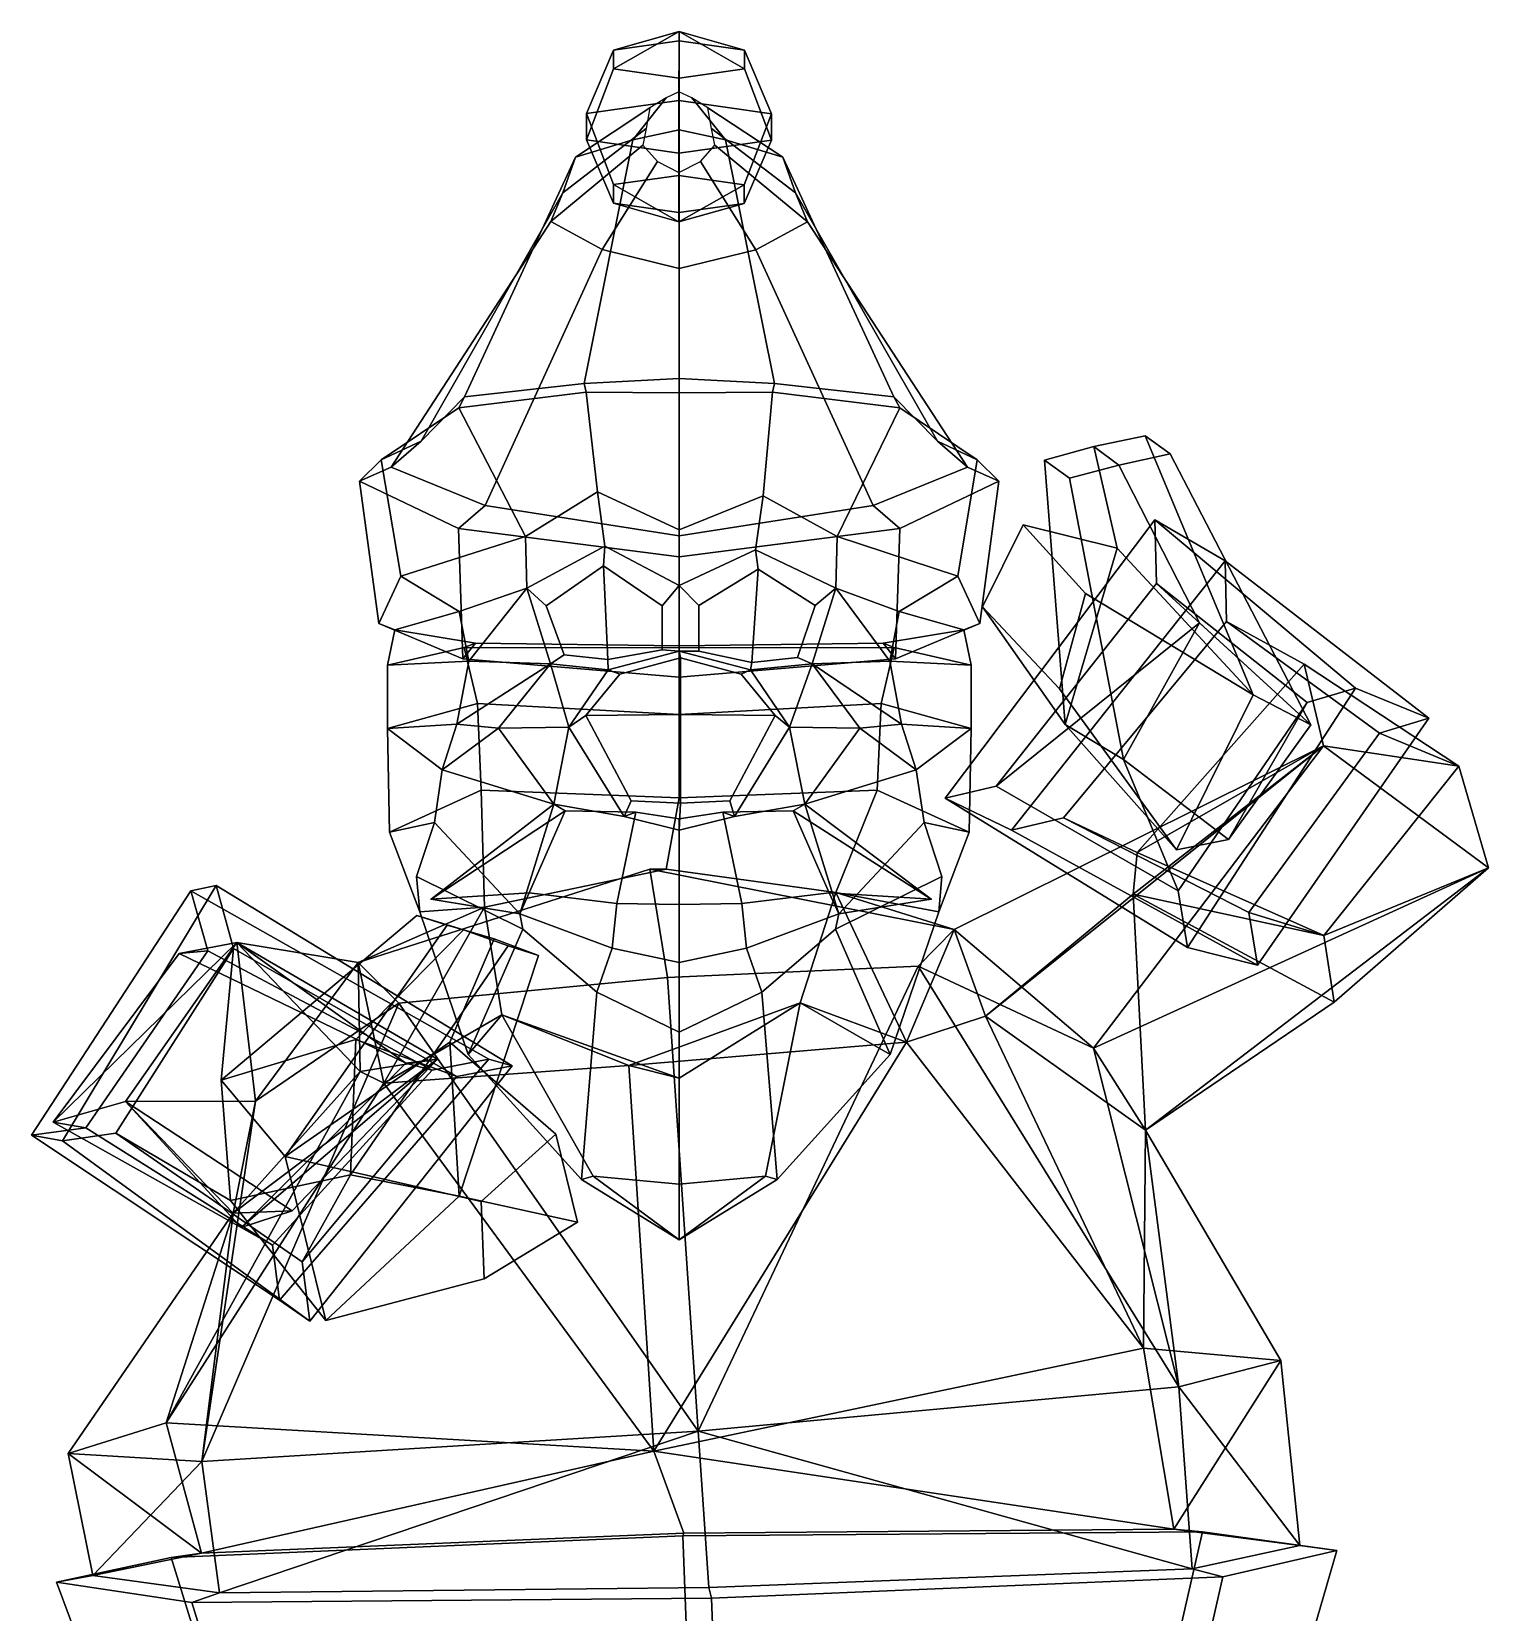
# Model space of a CAD drawing. Extents: x -142 to 161, y -156 to 341.
# Drawn here: x -142.3 to 160.8, y 12 to 340.8 of the extents above; entities that cross this region are included whole.
import ezdxf

# ---------------------------------------------------------------- set-up
doc = ezdxf.new("R2010")
doc.units = 0

msp = doc.modelspace()

# ---------------------------------------------------------------- linework, layer by layer
for p in [(-59.138443, 160.365143, 96.495125), (44.868126, 160.365143, 96.495125)]:
    msp.add_point(p)
for points in [[(-21.195919, 336.949158, -22.037312), (-7.588344, 338.858826, -29.255663), (-7.614578, 326.463806, -38.97863), (-26.858616, 323.763123, -28.770412)], [(-21.193329, 333.085388, -7.617522), (-7.575332, 340.792175, -13.282482), (-21.195919, 336.949158, -22.037312)], [(-7.575332, 340.792175, -13.282482), (-7.588344, 338.858826, -29.255663), (-21.195919, 336.949158, -22.037312)], [(-7.583165, 331.131287, -0.416025), (-7.575332, 340.792175, -13.282482), (-21.193329, 333.085388, -7.617522)], [(6.021853, 336.904724, -22.054108), (11.633117, 323.700287, -28.794165), (-7.614578, 326.463806, -38.97863), (-7.588344, 338.858826, -29.255663)], [(-7.575332, 340.792175, -13.282482), (6.021853, 336.904724, -22.054108), (-7.588344, 338.858826, -29.255663)], [(-7.583165, 331.131287, -0.416025), (6.024442, 333.040955, -7.634317), (-7.575332, 340.792175, -13.282482)], [(6.024442, 333.040955, -7.634317), (6.021853, 336.904724, -22.054108), (-7.575332, 340.792175, -13.282482)], [(-26.854954, 318.29892, -8.377671), (-21.193329, 333.085388, -7.617522), (-21.195919, 336.949158, -22.037312), (-26.858616, 323.763123, -28.770412)], [(11.636779, 318.236053, -8.401423), (11.633117, 323.700287, -28.794165), (6.021853, 336.904724, -22.054108), (6.024442, 333.040955, -7.634317)], [(-7.607255, 315.53537, 1.806764), (-7.583165, 331.131287, -0.416025), (-21.193329, 333.085388, -7.617522), (-26.854954, 318.29892, -8.377671)], [(-7.607255, 315.53537, 1.806764), (11.636779, 318.236053, -8.401423), (6.024442, 333.040955, -7.634317), (-7.583165, 331.131287, -0.416025)], [(-10.299627, 327.024872, -7.458448), (-13.643885, 324.942139, -8.027981), (-29.106789, 314.677887, 46.516022), (-17.17124, 318.266296, 51.219952)], [(-21.246243, 308.958221, -29.53746), (-26.858616, 323.763123, -28.770412), (-7.614578, 326.463806, -38.97863), (-7.638668, 310.86792, -36.75581)], [(-7.602014, 328.239136, -7.126527), (-10.299627, 327.024872, -7.458448), (-17.17124, 318.266296, 51.219952), (-7.541705, 320.358612, 53.964451)], [(5.971526, 308.913788, -29.554255), (-7.638668, 310.86792, -36.75581), (-7.614578, 326.463806, -38.97863), (11.633117, 323.700287, -28.794165)], [(-7.602014, 328.239136, -7.126527), (-7.541705, 320.358612, 53.964451), (2.081762, 318.252838, 51.214859), (-4.908792, 327.016052, -7.461774)], [(-4.908792, 327.016052, -7.461774), (2.081762, 318.252838, 51.214859), (14.006913, 314.647736, 46.50462), (-1.572058, 324.922424, -8.03543)], [(-13.643885, 324.942139, -8.027981), (-14.401648, 320.642426, -9.20479), (-31.796124, 307.271637, 36.821705), (-29.106789, 314.677887, 46.516022)], [(-26.854954, 318.29892, -8.377671), (-26.858616, 323.763123, -28.770412), (-21.246243, 308.958221, -29.53746), (-21.243654, 305.094452, -15.11767)], [(-1.572058, 324.922424, -8.03543), (14.006913, 314.647736, 46.50462), (16.674828, 307.237701, 36.808887), (-0.829793, 320.620239, -9.213164)], [(11.636779, 318.236053, -8.401423), (5.974115, 305.050018, -15.134465), (5.971526, 308.913788, -29.554255), (11.633117, 323.700287, -28.794165)], [(-14.401648, 320.642426, -9.20479), (-15.094557, 317.174194, -10.154003), (-34.257114, 301.297607, 29.001936), (-31.796124, 307.271637, 36.821705)], [(-7.538882, 268.643951, 102.110413), (-7.541705, 320.358612, 53.964451), (-17.17124, 318.266296, 51.219952), (-27.327145, 267.628021, 94.745087)], [(-7.538882, 268.643951, 102.110413), (12.249378, 267.628021, 94.745087), (2.081762, 318.252838, 51.214859), (-7.541705, 320.358612, 53.964451)], [(-0.829793, 320.620239, -9.213164), (16.674828, 307.237701, 36.808887), (19.118553, 301.260284, 28.98782), (-0.149383, 317.14978, -10.163225)], [(-52.18745, 264.803253, 82.086647), (-27.327145, 267.628021, 94.745087), (-17.17124, 318.266296, 51.219952), (-29.106789, 314.677887, 46.516022)], [(-15.094557, 317.174194, -10.154003), (-12.099727, 313.777924, -11.084126), (-23.547907, 295.4487, 21.354467), (-34.257114, 301.297607, 29.001936)], [(-7.607255, 315.53537, 1.806764), (-26.854954, 318.29892, -8.377671), (-21.243654, 305.094452, -15.11767), (-7.63349, 303.14035, -7.916173)], [(-7.607255, 315.53537, 1.806764), (-7.63349, 303.14035, -7.916173), (5.974115, 305.050018, -15.134465), (11.636779, 318.236053, -8.401423)], [(-0.149383, 317.14978, -10.163225), (19.118553, 301.260284, 28.98782), (8.392447, 295.426331, 21.346022), (-3.156436, 313.763336, -11.089643)], [(37.109692, 264.803253, 82.086647), (14.006913, 314.647736, 46.50462), (2.081762, 318.252838, 51.214859), (12.249378, 267.628021, 94.745087)], [(-61.227982, 255.59906, 55.375454), (-52.18745, 264.803253, 82.086647), (-29.106789, 314.677887, 46.516022), (-31.796124, 307.271637, 36.821705)], [(-12.099727, 313.777924, -11.084126), (-7.632197, 311.485901, -11.712281), (-7.583418, 291.502228, 16.200111), (-23.547907, 295.4487, 21.354467)], [(-3.156436, 313.763336, -11.089643), (8.392447, 295.426331, 21.346022), (-7.583418, 291.502228, 16.200111), (-7.632197, 311.485901, -11.712281)], [(46.150223, 255.59906, 55.375454), (16.674828, 307.237701, 36.808887), (14.006913, 314.647736, 46.50462), (37.109692, 264.803253, 82.086647)], [(-7.646511, 301.207001, -23.889297), (-21.246243, 308.958221, -29.53746), (-7.638668, 310.86792, -36.75581)], [(-7.646511, 301.207001, -23.889297), (-7.638668, 310.86792, -36.75581), (5.971526, 308.913788, -29.554255)], [(-67.497925, 250.177185, 32.811611), (-61.227982, 255.59906, 55.375454), (-31.796124, 307.271637, 36.821705), (-34.257114, 301.297607, 29.001936)], [(-21.243654, 305.094452, -15.11767), (-21.246243, 308.958221, -29.53746), (-7.646511, 301.207001, -23.889297)], [(5.974115, 305.050018, -15.134465), (-7.646511, 301.207001, -23.889297), (5.971526, 308.913788, -29.554255)], [(52.420162, 250.177185, 32.811611), (19.118553, 301.260284, 28.98782), (16.674828, 307.237701, 36.808887), (46.150223, 255.59906, 55.375454)], [(-7.63349, 303.14035, -7.916173), (-21.243654, 305.094452, -15.11767), (-7.646511, 301.207001, -23.889297)], [(-7.63349, 303.14035, -7.916173), (-7.646511, 301.207001, -23.889297), (5.974115, 305.050018, -15.134465)], [(-47.910007, 242.208405, 12.722825), (-67.497925, 250.177185, 32.811611), (-34.257114, 301.297607, 29.001936), (-23.547907, 295.4487, 21.354467)], [(32.832241, 242.208405, 12.722826), (8.392447, 295.426331, 21.346022), (19.118553, 301.260284, 28.98782), (52.420162, 250.177185, 32.811611)], [(-7.538883, 235.910461, -5.742792), (-47.910007, 242.208405, 12.722825), (-23.547907, 295.4487, 21.354467), (-7.583418, 291.502228, 16.200111)], [(-7.538883, 235.910461, -5.742792), (-7.583418, 291.502228, 16.200111), (8.392447, 295.426331, 21.346022), (32.832241, 242.208405, 12.722826)], [(-26.93848, 265.833313, 99.837967), (-27.327145, 267.628021, 94.745087), (-52.18745, 264.803253, 82.086647), (-53.429802, 262.561523, 86.926041)], [(-7.538882, 265.653229, 105.996429), (-7.538882, 268.643951, 102.110413), (-27.327145, 267.628021, 94.745087), (-26.93848, 265.833313, 99.837967)], [(-7.538882, 265.653229, 105.996429), (11.860714, 265.833313, 99.837967), (12.249378, 267.628021, 94.745087), (-7.538882, 268.643951, 102.110413)], [(11.860714, 265.833313, 99.837967), (38.352043, 262.561523, 86.926041), (37.109692, 264.803253, 82.086647), (12.249378, 267.628021, 94.745087)], [(-53.429802, 262.561523, 86.926041), (-52.18745, 264.803253, 82.086647), (-61.227982, 255.59906, 55.375454), (-69.526665, 251.690308, 57.15406)], [(-24.581654, 245.036011, 105.993355), (-26.93848, 265.833313, 99.837967), (-53.429802, 262.561523, 86.926041), (-39.522388, 235.798859, 95.688095)], [(-7.538883, 237.132874, 110.968666), (-7.538882, 265.653229, 105.996429), (-26.93848, 265.833313, 99.837967), (-24.581654, 245.036011, 105.993355)], [(-7.538883, 237.132874, 110.968666), (9.907613, 244.241577, 106.137733), (11.860714, 265.833313, 99.837967), (-7.538882, 265.653229, 105.996429)], [(9.907613, 244.241577, 106.137733), (25.316664, 235.798859, 95.688103), (38.352043, 262.561523, 86.926041), (11.860714, 265.833313, 99.837967)], [(38.352043, 262.561523, 86.926041), (54.448898, 251.690308, 57.15406), (46.150223, 255.59906, 55.375454), (37.109692, 264.803253, 82.086647)], [(-39.522388, 235.798859, 95.688095), (-53.429802, 262.561523, 86.926041), (-69.526665, 251.690308, 57.15406), (-65.479599, 227.540619, 77.814453)], [(25.316664, 235.798859, 95.688103), (50.40184, 227.540619, 77.814453), (54.448898, 251.690308, 57.15406), (38.352043, 262.561523, 86.926041)], [(78.71125, 254.478088, 198.544296), (89.395462, 256.718231, 201.725372), (94.558197, 253.006836, 190.454453), (83.896751, 250.646454, 187.302429)], [(78.71125, 254.478088, 198.544296), (83.547241, 233.32312, 207.279465), (111.88353, 202.848694, 211.868607), (89.395462, 256.718231, 201.725372)], [(89.395462, 256.718231, 201.725372), (111.88353, 202.848694, 211.868607), (123.8181, 196.62085, 181.374237), (94.558197, 253.006836, 190.454453)], [(-69.526665, 251.690308, 57.15406), (-61.227982, 255.59906, 55.375454), (-67.497925, 250.177185, 32.811611), (-74.052353, 247.304596, 31.64838)], [(54.448898, 251.690308, 57.15406), (58.97459, 247.304596, 31.64838), (52.420162, 250.177185, 32.811611), (46.150223, 255.59906, 55.375454)], [(68.466003, 251.62619, 195.797989), (78.71125, 254.478088, 198.544296), (83.896751, 250.646454, 187.302429), (73.645958, 247.892883, 184.496704)], [(68.466003, 251.62619, 195.797989), (72.771744, 196.677032, 199.296692), (83.547241, 233.32312, 207.279465), (78.71125, 254.478088, 198.544296)], [(-65.479599, 227.540619, 77.814453), (-69.526665, 251.690308, 57.15406), (-74.052353, 247.304596, 31.64838), (-70.053017, 217.683228, 41.266933)], [(-74.052353, 247.304596, 31.64838), (-67.497925, 250.177185, 32.811611), (-47.910007, 242.208405, 12.722825), (-53.438725, 237.459106, 9.714837)], [(58.97459, 247.304596, 31.64838), (38.360962, 237.459106, 9.714837), (32.832241, 242.208405, 12.722826), (52.420162, 250.177185, 32.811611)], [(50.40184, 227.540619, 77.814453), (54.975254, 217.683228, 41.266933), (58.97459, 247.304596, 31.64838), (54.448898, 251.690308, 57.15406)], [(68.466003, 251.62619, 195.797989), (73.645958, 247.892883, 184.496704), (84.883774, 189.375244, 169.124756), (72.771744, 196.677032, 199.296692)], [(73.645958, 247.892883, 184.496704), (83.896751, 250.646454, 187.302429), (100.711517, 217.806152, 165.270966), (84.883774, 189.375244, 169.124756)], [(83.896751, 250.646454, 187.302429), (94.558197, 253.006836, 190.454453), (123.8181, 196.62085, 181.374237), (100.711517, 217.806152, 165.270966)], [(-70.053017, 217.683228, 41.266933), (-74.052353, 247.304596, 31.64838), (-53.438725, 237.459106, 9.714837), (-52.543396, 210.312958, 16.025953)], [(54.975254, 217.683228, 41.266933), (37.465637, 210.312927, 16.025953), (38.360962, 237.459106, 9.714837), (58.97459, 247.304596, 31.64838)], [(-24.581654, 245.036011, 105.993355), (-39.522388, 235.798859, 95.688095), (-39.229679, 225.057556, 94.877663), (-23.012962, 233.792145, 106.658783)], [(-7.538883, 237.132874, 110.968666), (-24.581654, 245.036011, 105.993355), (-23.012962, 233.792145, 106.658783), (-7.538883, 225.558319, 108.95771)], [(-7.538883, 237.132874, 110.968666), (-7.538883, 225.558319, 108.95771), (8.338919, 232.987305, 106.68766), (9.907613, 244.241577, 106.137733)], [(9.907613, 244.241577, 106.137733), (8.338919, 232.987305, 106.68766), (25.023951, 225.057556, 94.877663), (25.316664, 235.798859, 95.688103)], [(-53.438725, 237.459106, 9.714837), (-47.910007, 242.208405, 12.722825), (-7.538883, 235.910461, -5.742792), (-7.538883, 231.539124, -9.574923)], [(38.360962, 237.459106, 9.714837), (-7.538883, 231.539124, -9.574923), (-7.538883, 235.910461, -5.742792), (32.832241, 242.208405, 12.722826)], [(-52.543396, 210.312958, 16.025953), (-53.438725, 237.459106, 9.714837), (-7.538883, 231.539124, -9.574923), (-7.538885, 206.496765, -3.372415)], [(37.465637, 210.312927, 16.025953), (-7.538885, 206.496765, -3.372415), (-7.538883, 231.539124, -9.574923), (38.360962, 237.459106, 9.714837)], [(61.581059, 174.685608, 133.022446), (47.743382, 181.317688, 162.378815), (91.403328, 239.245544, 170.359375), (105.999741, 230.746063, 142.715805)], [(47.743382, 181.317688, 162.378815), (58.375057, 183.880859, 167.164108), (91.769463, 226.017242, 173.548416), (91.403328, 239.245544, 170.359375)], [(55.532696, 221.142639, 261.449921), (71.540421, 204.119812, 260.32019), (77.003143, 223.923676, 267.635925), (64.004539, 238.230103, 258.220337)], [(55.532696, 221.142639, 261.449921), (64.004539, 238.230103, 258.220337), (83.547241, 233.32312, 207.279465), (72.771744, 196.677032, 199.296692)], [(64.004539, 238.230103, 258.220337), (77.003143, 223.923676, 267.635925), (111.88353, 202.848694, 211.868607), (83.547241, 233.32312, 207.279465)], [(133.138535, 204.220886, 200.2892), (148.371445, 197.963013, 171.552246), (105.999741, 230.746063, 142.715805), (91.403328, 239.245544, 170.359375)], [(133.138535, 204.220886, 200.2892), (91.403328, 239.245544, 170.359375), (91.769463, 226.017242, 173.548416), (123.068352, 201.23175, 195.884094)], [(-53.314056, 220.184937, 78.357887), (-39.229679, 225.057556, 94.877663), (-39.522388, 235.798859, 95.688095), (-65.479599, 227.540619, 77.814453)], [(-23.271812, 229.697693, 104.469688), (-23.012962, 233.792145, 106.658783), (-39.229679, 225.057556, 94.877663), (-35.208942, 221.328979, 94.654114)], [(-23.271812, 229.697693, 104.469688), (-11.123938, 221.325775, 106.095718), (-7.538883, 225.558319, 108.95771), (-23.012962, 233.792145, 106.658783)], [(38.236294, 220.184937, 78.357887), (50.40184, 227.540619, 77.814453), (25.316664, 235.798859, 95.688103), (25.023951, 225.057556, 94.877663)], [(8.845791, 229.002502, 104.268639), (8.338919, 232.987305, 106.68766), (-7.538883, 225.558319, 108.95771), (-3.50069, 221.445038, 106.276031)], [(8.845791, 229.002502, 104.268639), (20.765135, 221.448425, 92.15062), (25.023951, 225.057556, 94.877663), (8.338919, 232.987305, 106.68766)], [(61.581059, 174.685608, 133.022446), (105.999741, 230.746063, 142.715805), (106.277245, 218.101105, 145.7276), (72.404579, 177.255768, 137.90303)], [(148.371445, 197.963013, 171.552246), (138.154861, 194.890137, 167.092255), (106.277245, 218.101105, 145.7276), (105.999741, 230.746063, 142.715805)], [(-65.479599, 227.540619, 77.814453), (-70.053017, 217.683228, 41.266933), (-66.747475, 216.348694, 41.578911), (-53.314056, 220.184937, 78.357887)], [(-22.372456, 210.204559, 102.64016), (-23.271812, 229.697693, 104.469688), (-35.208942, 221.328979, 94.654114), (-31.461943, 211.139099, 97.547935)], [(-11.123938, 221.325775, 106.095718), (-23.271812, 229.697693, 104.469688), (-22.372456, 210.204559, 102.64016), (-11.123938, 212.208496, 106.939919)], [(-3.50069, 221.445038, 106.276031), (-3.50069, 211.94043, 107.318275), (7.528777, 209.592163, 102.009949), (8.845791, 229.002502, 104.268639)], [(7.528777, 209.592163, 102.009949), (17.091101, 210.588196, 95.723228), (20.765135, 221.448425, 92.15062), (8.845791, 229.002502, 104.268639)], [(50.40184, 227.540619, 77.814453), (38.236294, 220.184937, 78.357887), (51.669716, 216.348694, 41.578911), (54.975254, 217.683228, 41.266933)], [(-51.341305, 209.859009, 78.655991), (-39.229679, 225.057556, 94.877663), (-53.314056, 220.184937, 78.357887)], [(-34.299412, 209.298401, 98.549278), (-39.229679, 225.057556, 94.877663), (-51.341305, 209.859009, 78.655991)], [(-31.461943, 211.139099, 97.547935), (-35.208942, 221.328979, 94.654114), (-39.229679, 225.057556, 94.877663), (-34.299412, 209.298401, 98.549278)], [(-11.123938, 212.208496, 106.939919), (-7.538883, 211.96109, 110.144325), (-7.538883, 225.558319, 108.95771), (-11.123938, 221.325775, 106.095718)], [(-3.50069, 211.94043, 107.318275), (-3.50069, 221.445038, 106.276031), (-7.538883, 225.558319, 108.95771), (-7.538883, 211.96109, 110.144325)], [(17.091101, 210.588196, 95.723228), (20.093685, 209.298401, 98.549278), (25.023951, 225.057556, 94.877663), (20.765135, 221.448425, 92.15062)], [(20.093685, 209.298401, 98.549278), (36.263538, 209.859009, 78.655991), (25.023951, 225.057556, 94.877663)], [(36.263538, 209.859009, 78.655991), (38.236294, 220.184937, 78.357887), (25.023951, 225.057556, 94.877663)], [(100.711517, 217.806152, 165.270966), (123.8181, 196.62085, 181.374237), (91.769463, 226.017242, 173.548416), (58.375057, 183.880859, 167.164108)], [(71.540421, 204.119812, 260.32019), (95.895889, 170.617462, 216.869415), (111.88353, 202.848694, 211.868607), (77.003143, 223.923676, 267.635925)], [(106.732788, 172.727051, 183.041122), (123.068352, 201.23175, 195.884094), (91.769463, 226.017242, 173.548416), (123.8181, 196.62085, 181.374237)], [(55.532696, 221.142639, 261.449921), (72.771744, 196.677032, 199.296692), (95.895889, 170.617462, 216.869415), (71.540421, 204.119812, 260.32019)], [(-70.053017, 217.683228, 41.266933), (-52.543396, 210.312958, 16.025953), (-49.957268, 213.574707, 15.364482), (-66.747475, 216.348694, 41.578911)], [(-53.314056, 220.184937, 78.357887), (-66.747475, 216.348694, 41.578911), (-68.251884, 209.042908, 42.462151), (-51.341305, 209.859009, 78.655991)], [(54.975254, 217.683228, 41.266933), (51.669716, 216.348694, 41.578911), (34.879509, 213.574707, 15.364482), (37.465637, 210.312927, 16.025953)], [(38.236294, 220.184937, 78.357887), (36.263538, 209.859009, 78.655991), (53.174118, 209.042908, 42.462151), (51.669716, 216.348694, 41.578911)], [(84.883774, 189.375244, 169.124756), (100.711517, 217.806152, 165.270966), (58.375057, 183.880859, 167.164108), (96.285721, 162.049805, 192.287537)], [(122.487091, 209.256226, 114.642944), (87.704948, 170.030518, 105.991402), (72.404579, 177.255768, 137.90303), (106.277245, 218.101105, 145.7276)], [(138.154861, 194.890137, 167.092255), (154.607971, 187.97406, 135.692383), (122.487091, 209.256226, 114.642944), (106.277245, 218.101105, 145.7276)], [(-68.251884, 209.042908, 42.462151), (-66.747475, 216.348694, 41.578911), (-49.957268, 213.574707, 15.364482), (-52.26963, 212.72229, 12.67251)], [(53.174118, 209.042908, 42.462151), (37.191864, 212.72229, 12.67251), (34.879509, 213.574707, 15.364482), (51.669716, 216.348694, 41.578911)], [(-68.273666, 195.848938, 44.641083), (-68.251884, 209.042908, 42.462151), (-52.26963, 212.72229, 12.67251), (-49.524853, 201.025208, 11.188781)], [(-52.543396, 210.312958, 16.025953), (-7.538885, 206.496765, -3.372415), (-7.538885, 213.033264, -1.753984), (-49.957268, 213.574707, 15.364482)], [(-52.26963, 212.72229, 12.67251), (-49.957268, 213.574707, 15.364482), (-7.538885, 213.033264, -1.753984), (-7.538885, 212.648071, -2.405132)], [(-49.524853, 201.025208, 11.188781), (-52.26963, 212.72229, 12.67251), (-7.538885, 212.648071, -2.405132), (-7.538892, 198.771912, -0.945824)], [(-22.372456, 210.204559, 102.64016), (-31.461943, 211.139099, 97.547935), (-34.299412, 209.298401, 98.549278), (-22.339563, 208.017517, 104.835991)], [(-7.2805, 198.757813, 128.666168), (-7.2805, 210.574738, 124.536148), (-19.903376, 207.140503, 121.01963), (-26.979704, 198.576141, 122.216965)], [(-22.372456, 210.204559, 102.64016), (-22.339563, 208.017517, 104.835991), (-7.538883, 211.96109, 110.144325), (-11.123938, 212.208496, 106.939919)], [(-7.2805, 210.574738, 124.536148), (-7.538883, 211.96109, 110.144325), (-22.339563, 208.017517, 104.835991), (-19.903376, 207.140503, 121.01963)], [(34.44709, 201.025208, 11.188781), (-7.538892, 198.771912, -0.945824), (-7.538885, 212.648071, -2.405132), (37.191864, 212.72229, 12.67251)], [(37.465637, 210.312927, 16.025953), (34.879509, 213.574707, 15.364482), (-7.538885, 213.033264, -1.753984), (-7.538885, 206.496765, -3.372415)], [(37.191864, 212.72229, 12.67251), (-7.538885, 212.648071, -2.405132), (-7.538885, 213.033264, -1.753984), (34.879509, 213.574707, 15.364482)], [(-7.2805, 210.574738, 124.536148), (5.342372, 207.140503, 121.01963), (7.261796, 208.017517, 104.835991), (-7.538883, 211.96109, 110.144325)], [(7.528777, 209.592163, 102.009949), (-3.50069, 211.94043, 107.318275), (-7.538883, 211.96109, 110.144325), (7.261796, 208.017517, 104.835991)], [(-7.2805, 198.757813, 128.666168), (12.4187, 198.576141, 122.216965), (5.342372, 207.140503, 121.01963), (-7.2805, 210.574738, 124.536148)], [(7.528777, 209.592163, 102.009949), (7.261796, 208.017517, 104.835991), (20.093685, 209.298401, 98.549278), (17.091101, 210.588196, 95.723228)], [(53.195904, 195.848938, 44.641083), (34.44709, 201.025208, 11.188781), (37.191864, 212.72229, 12.67251), (53.174118, 209.042908, 42.462151)], [(-51.341305, 209.859009, 78.655991), (-68.251884, 209.042908, 42.462151), (-68.273666, 195.848938, 44.641083), (-53.783073, 196.759888, 78.504814)], [(-53.783073, 196.759888, 78.504814), (-34.299412, 209.298401, 98.549278), (-51.341305, 209.859009, 78.655991)], [(-45.129097, 195.943115, 101.72583), (-34.299412, 209.298401, 98.549278), (-53.783073, 196.759888, 78.504814)], [(-45.129097, 195.943115, 101.72583), (-30.497339, 196.096497, 104.760262), (-34.299412, 209.298401, 98.549278)], [(-30.497339, 196.096497, 104.760262), (-22.339563, 208.017517, 104.835991), (-34.299412, 209.298401, 98.549278)], [(-26.979704, 198.576141, 122.216965), (-19.903376, 207.140503, 121.01963), (-22.339563, 208.017517, 104.835991), (-30.497339, 196.096497, 104.760262)], [(12.4187, 198.576141, 122.216965), (15.419574, 196.096497, 104.760262), (7.261796, 208.017517, 104.835991), (5.342372, 207.140503, 121.01963)], [(15.419574, 196.096497, 104.760262), (20.093685, 209.298401, 98.549278), (7.261796, 208.017517, 104.835991)], [(30.051332, 195.943115, 101.72583), (20.093685, 209.298401, 98.549278), (15.419574, 196.096497, 104.760262)], [(38.705315, 196.759888, 78.504814), (36.263538, 209.859009, 78.655991), (20.093685, 209.298401, 98.549278)], [(30.051332, 195.943115, 101.72583), (38.705315, 196.759888, 78.504814), (20.093685, 209.298401, 98.549278)], [(36.263538, 209.859009, 78.655991), (38.705315, 196.759888, 78.504814), (53.195904, 195.848938, 44.641083), (53.174118, 209.042908, 42.462151)], [(87.704948, 170.030518, 105.991402), (122.487091, 209.256226, 114.642944), (126.460785, 192.224304, 64.70282)], [(154.607971, 187.97406, 135.692383), (126.460785, 192.224304, 64.70282), (122.487091, 209.256226, 114.642944)], [(98.210449, 150.263763, 195.935867), (133.138535, 204.220886, 200.2892), (123.068352, 201.23175, 195.884094), (96.285721, 162.049805, 192.287537)], [(112.764603, 146.63269, 165.233292), (148.371445, 197.963013, 171.552246), (133.138535, 204.220886, 200.2892), (98.210449, 150.263763, 195.935867)], [(-67.837311, 174.294678, 46.003769), (-68.273666, 195.848938, 44.641083), (-49.524853, 201.025208, 11.188781), (-48.732136, 183.037537, 14.099627)], [(-48.732136, 183.037537, 14.099627), (-49.524853, 201.025208, 11.188781), (-7.538892, 198.771912, -0.945824), (-7.538891, 181.411835, 3.485335)], [(33.654373, 183.037537, 14.099627), (-7.538891, 181.411835, 3.485335), (-7.538892, 198.771912, -0.945824), (34.44709, 201.025208, 11.188781)], [(52.759552, 174.294678, 46.003769), (33.654373, 183.037537, 14.099627), (34.44709, 201.025208, 11.188781), (53.195904, 195.848938, 44.641083)], [(84.883774, 189.375244, 169.124756), (96.285721, 162.049805, 192.287537), (123.068352, 201.23175, 195.884094), (106.732788, 172.727051, 183.041122)], [(95.895889, 170.617462, 216.869415), (106.732788, 172.727051, 183.041122), (123.8181, 196.62085, 181.374237), (111.88353, 202.848694, 211.868607)], [(-17.555376, 180.828156, 117.381271), (-26.979704, 198.576141, 122.216965), (-30.497339, 196.096497, 104.760262), (-19.005344, 177.509399, 104.511536)], [(-7.2805, 180.306702, 122.611298), (-7.2805, 198.757813, 128.666168), (-26.979704, 198.576141, 122.216965), (-17.555376, 180.828156, 117.381271)], [(-7.2805, 180.306702, 122.611298), (2.994374, 180.828156, 117.381271), (12.4187, 198.576141, 122.216965), (-7.2805, 198.757813, 128.666168)], [(2.994374, 180.828156, 117.381271), (3.927578, 177.509399, 104.511536), (15.419574, 196.096497, 104.760262), (12.4187, 198.576141, 122.216965)], [(112.764603, 146.63269, 165.233292), (110.969742, 157.541138, 161.849854), (138.154861, 194.890137, 167.092255), (148.371445, 197.963013, 171.552246)], [(-53.783073, 196.759888, 78.504814), (-68.273666, 195.848938, 44.641083), (-56.849148, 187.236511, 77.948036)], [(-58.454891, 176.30658, 78.12674), (-56.849148, 187.236511, 77.948036), (-68.273666, 195.848938, 44.641083), (-67.837311, 174.294678, 46.003769)], [(-56.849148, 187.236511, 77.948036), (-45.129097, 195.943115, 101.72583), (-53.783073, 196.759888, 78.504814)], [(-33.632477, 180.129791, 98.608398), (-45.129097, 195.943115, 101.72583), (-56.849148, 187.236511, 77.948036)], [(-33.632477, 180.129791, 98.608398), (-30.497339, 196.096497, 104.760262), (-45.129097, 195.943115, 101.72583)], [(-19.005344, 177.509399, 104.511536), (-30.497339, 196.096497, 104.760262), (-33.632477, 180.129791, 98.608398)], [(3.927578, 177.509399, 104.511536), (18.554712, 180.129791, 98.608398), (15.419574, 196.096497, 104.760262)], [(18.554712, 180.129791, 98.608398), (30.051332, 195.943115, 101.72583), (15.419574, 196.096497, 104.760262)], [(18.554712, 180.129791, 98.608398), (41.771389, 187.236511, 77.948036), (30.051332, 195.943115, 101.72583)], [(41.771389, 187.236511, 77.948036), (38.705315, 196.759888, 78.504814), (30.051332, 195.943115, 101.72583)], [(38.705315, 196.759888, 78.504814), (41.771389, 187.236511, 77.948036), (53.195904, 195.848938, 44.641083)], [(43.377132, 176.30658, 78.12674), (52.759552, 174.294678, 46.003769), (53.195904, 195.848938, 44.641083), (41.771389, 187.236511, 77.948036)], [(72.771744, 196.677032, 199.296692), (84.883774, 189.375244, 169.124756), (106.732788, 172.727051, 183.041122), (95.895889, 170.617462, 216.869415)], [(126.561096, 152.753876, 129.531448), (154.607971, 187.97406, 135.692383), (138.154861, 194.890137, 167.092255), (110.969742, 157.541138, 161.849854)], [(56.140926, 136.037842, 44.849888), (126.460785, 192.224304, 64.70282), (49.621864, 154.042419, -1.24321)], [(78.662384, 129.36618, -24.630116), (49.621864, 154.042419, -1.24321), (126.460785, 192.224304, 64.70282)], [(56.140926, 136.037842, 44.849888), (86.910133, 161.36731, 79.874664), (126.460785, 192.224304, 64.70282)], [(78.662384, 129.36618, -24.630116), (126.460785, 192.224304, 64.70282), (160.791718, 166.852478, 71.385666)], [(87.704948, 170.030518, 105.991402), (126.460785, 192.224304, 64.70282), (86.910133, 161.36731, 79.874664)], [(154.607971, 187.97406, 135.692383), (160.791718, 166.852478, 71.385666), (126.460785, 192.224304, 64.70282)], [(126.561096, 152.753876, 129.531448), (160.791718, 166.852478, 71.385666), (154.607971, 187.97406, 135.692383)], [(-58.454891, 176.30658, 78.12674), (-40.740486, 157.303833, 104.917747), (-33.632477, 180.129791, 98.608398), (-56.849148, 187.236511, 77.948036)], [(43.377132, 176.30658, 78.12674), (41.771389, 187.236511, 77.948036), (18.554712, 180.129791, 98.608398), (25.66272, 157.303833, 104.917747)], [(-61.508766, 157.683044, 50.112881), (-67.837311, 174.294678, 46.003769), (-48.732136, 183.037537, 14.099627), (-48.067776, 158.698669, 31.014431)], [(-48.067776, 158.698669, 31.014431), (-48.732136, 183.037537, 14.099627), (-7.538891, 181.411835, 3.485335), (-10.243022, 166.553406, 8.38)], [(25.047079, 161.756348, 31.912079), (-10.243022, 166.553406, 8.38), (-7.538891, 181.411835, 3.485335), (33.654373, 183.037537, 14.099627)], [(46.431004, 157.683044, 50.112881), (25.047079, 161.756348, 31.912079), (33.654373, 183.037537, 14.099627), (52.759552, 174.294678, 46.003769)], [(98.210449, 150.263763, 195.935867), (96.285721, 162.049805, 192.287537), (58.375057, 183.880859, 167.164108), (47.743382, 181.317688, 162.378815)], [(112.764603, 146.63269, 165.233292), (98.210449, 150.263763, 195.935867), (47.743382, 181.317688, 162.378815), (61.581059, 174.685608, 133.022446)], [(-31.266289, 178.709167, 112.608627), (-33.632477, 180.129791, 98.608398), (-59.138443, 160.365143, 96.495125)], [(-59.138443, 160.365143, 96.495125), (-33.632477, 180.129791, 98.608398), (-40.740486, 157.303833, 104.917747)], [(-38.743488, 161.660431, 115.00264), (-31.266289, 178.709167, 112.608627), (-59.138443, 160.365143, 96.495125)], [(-16.568918, 178.446899, 112.725739), (-31.266289, 178.709167, 112.608627), (-38.743488, 161.660431, 115.00264), (-20.529869, 159.469116, 123.670204)], [(-31.266289, 178.709167, 112.608627), (-16.568918, 178.446899, 112.725739), (-19.005344, 177.509399, 104.511536), (-33.632477, 180.129791, 98.608398)], [(-20.529869, 159.469116, 123.670204), (-7.538883, 159.265625, 124.353912), (-7.538883, 177.032837, 115.474304), (-16.568918, 178.446899, 112.725739)], [(-7.2805, 180.306702, 122.611298), (-17.555376, 180.828156, 117.381271), (-19.005344, 177.509399, 104.511536), (-7.538883, 174.722046, 110.43103)], [(-7.538883, 177.032837, 115.474304), (-7.538883, 174.722046, 110.43103), (-19.005344, 177.509399, 104.511536), (-16.568918, 178.446899, 112.725739)], [(-7.2805, 180.306702, 122.611298), (-7.538883, 174.722046, 110.43103), (3.927578, 177.509399, 104.511536), (2.994374, 180.828156, 117.381271)], [(5.452104, 159.469116, 123.670204), (1.491153, 178.446899, 112.725739), (-7.538883, 177.032837, 115.474304), (-7.538883, 159.265625, 124.353912)], [(-7.538883, 177.032837, 115.474304), (1.491153, 178.446899, 112.725739), (3.927578, 177.509399, 104.511536), (-7.538883, 174.722046, 110.43103)], [(16.188522, 178.709167, 112.608627), (18.554712, 180.129791, 98.608398), (3.927578, 177.509399, 104.511536), (1.491153, 178.446899, 112.725739)], [(1.491153, 178.446899, 112.725739), (5.452104, 159.469116, 123.670204), (23.665724, 161.660431, 115.00264), (16.188522, 178.709167, 112.608627)], [(16.188522, 178.709167, 112.608627), (44.868126, 160.365143, 96.495125), (18.554712, 180.129791, 98.608398)], [(23.665724, 161.660431, 115.00264), (44.868126, 160.365143, 96.495125), (16.188522, 178.709167, 112.608627)], [(44.868126, 160.365143, 96.495125), (25.66272, 157.303833, 104.917747), (18.554712, 180.129791, 98.608398)], [(-61.508766, 157.683044, 50.112881), (-62.178116, 165.048523, 81.29702), (-58.454891, 176.30658, 78.12674), (-67.837311, 174.294678, 46.003769)], [(-58.454891, 176.30658, 78.12674), (-62.178116, 165.048523, 81.29702), (-40.057316, 154.082092, 95.906563), (-40.740486, 157.303833, 104.917747)], [(43.377132, 176.30658, 78.12674), (25.66272, 157.303833, 104.917747), (24.979549, 154.082092, 95.906563), (47.100361, 165.048523, 81.29702)], [(46.431004, 157.683044, 50.112881), (52.759552, 174.294678, 46.003769), (43.377132, 176.30658, 78.12674), (47.100361, 165.048523, 81.29702)], [(112.764603, 146.63269, 165.233292), (61.581059, 174.685608, 133.022446), (72.404579, 177.255768, 137.90303), (110.969742, 157.541138, 161.849854)], [(87.704948, 170.030518, 105.991402), (126.561096, 152.753876, 129.531448), (110.969742, 157.541138, 161.849854), (72.404579, 177.255768, 137.90303)], [(126.561096, 152.753876, 129.531448), (87.704948, 170.030518, 105.991402), (86.910133, 161.36731, 79.874664)], [(-13.662922, 166.559753, 4.46873), (-10.011413, 144.021362, -46.521698), (-65.91153, 138.681641, -38.63089), (-74.373863, 147.161316, -3.832209)], [(-13.662922, 166.559753, 4.46873), (-74.373863, 147.161316, -3.832209), (-48.067776, 158.698669, 31.014431), (-10.243022, 166.553406, 8.38)], [(-40.057316, 154.082092, 95.906563), (-62.178116, 165.048523, 81.29702), (-61.508766, 157.683044, 50.112881), (-51.430698, 128.035583, 66.107307)], [(-13.662922, 166.559753, 4.46873), (49.621864, 154.042419, -1.24321), (42.164742, 146.375366, -35.174004), (-10.011413, 144.021362, -46.521698)], [(-10.243022, 166.553406, 8.38), (25.047079, 161.756348, 31.912079), (49.621864, 154.042419, -1.24321), (-13.662922, 166.559753, 4.46873)], [(24.979549, 154.082092, 95.906563), (36.352936, 128.035583, 66.107307), (46.431004, 157.683044, 50.112881), (47.100361, 165.048523, 81.29702)], [(89.462219, 112.274323, 16.834475), (78.662384, 129.36618, -24.630116), (160.791718, 166.852478, 71.385666)], [(128.718582, 138.922546, 84.795525), (89.462219, 112.274323, 16.834475), (160.791718, 166.852478, 71.385666)], [(126.561096, 152.753876, 129.531448), (128.718582, 138.922546, 84.795525), (160.791718, 166.852478, 71.385666)], [(-135.877029, 110.101349, 220.435974), (-103.867477, 163.190186, 215.819336), (-109.122276, 162.082733, 183.872131), (-142.280838, 111.235565, 187.959518)], [(-142.280838, 111.235565, 187.959518), (-109.122276, 162.082733, 183.872131), (-105.598999, 149.610168, 182.840103), (-130.982437, 112.775024, 186.03894)], [(-135.877029, 110.101349, 220.435974), (-124.752472, 111.657532, 218.54628), (-100.258667, 150.108582, 214.752029), (-103.867477, 163.190186, 215.819336)], [(-47.150936, 127.074036, 171.884659), (-109.122276, 162.082733, 183.872131), (-103.867477, 163.190186, 215.819336), (-42.276424, 125.685181, 204.619537)], [(-47.150936, 127.074036, 171.884659), (-58.914341, 124.773865, 173.861023), (-105.598999, 149.610168, 182.840103), (-109.122276, 162.082733, 183.872131)], [(-42.276424, 125.685181, 204.619537), (-103.867477, 163.190186, 215.819336), (-100.258667, 150.108582, 214.752029), (-53.842922, 123.46347, 206.564117)], [(-40.740486, 157.303833, 104.917747), (-38.743488, 161.660431, 115.00264), (-59.138443, 160.365143, 96.495125)], [(-20.529869, 159.469116, 123.670204), (-38.743488, 161.660431, 115.00264), (-40.740486, 157.303833, 104.917747), (-21.531496, 150.170074, 113.76458)], [(5.452104, 159.469116, 123.670204), (6.453731, 150.170074, 113.76458), (25.66272, 157.303833, 104.917747), (23.665724, 161.660431, 115.00264)], [(36.352936, 128.035583, 66.107307), (17.578432, 138.802551, 60.49403), (25.047079, 161.756348, 31.912079), (46.431004, 157.683044, 50.112881)], [(39.724915, 130.624817, 60.842541), (25.047079, 161.756348, 31.912079), (17.578432, 138.802551, 60.49403)], [(25.66272, 157.303833, 104.917747), (44.868126, 160.365143, 96.495125), (23.665724, 161.660431, 115.00264)], [(49.621864, 154.042419, -1.24321), (25.047079, 161.756348, 31.912079), (39.724915, 130.624817, 60.842541)], [(89.462219, 112.274323, 16.834475), (86.910133, 161.36731, 79.874664), (56.140926, 136.037842, 44.849888)], [(128.718582, 138.922546, 84.795525), (86.910133, 161.36731, 79.874664), (89.462219, 112.274323, 16.834475)], [(126.561096, 152.753876, 129.531448), (86.910133, 161.36731, 79.874664), (128.718582, 138.922546, 84.795525)], [(-74.373863, 147.161316, -3.832209), (-69.02742, 122.045685, 56.943249), (-48.067776, 158.698669, 31.014431)], [(-69.02742, 122.045685, 56.943249), (-44.46925, 136.254883, 59.078674), (-48.067776, 158.698669, 31.014431)], [(-51.430698, 128.035583, 66.107307), (-61.508766, 157.683044, 50.112881), (-48.067776, 158.698669, 31.014431), (-44.46925, 136.254883, 59.078674)], [(-7.538883, 159.265625, 124.353912), (-20.529869, 159.469116, 123.670204), (-21.531496, 150.170074, 113.76458), (-7.538883, 147.203278, 119.235947)], [(-7.538883, 159.265625, 124.353912), (-7.538883, 147.203278, 119.235947), (6.453731, 150.170074, 113.76458), (5.452104, 159.469116, 123.670204)], [(-52.417221, 153.996094, 236.988205), (-74.801743, 131.170654, 203.749191), (-102.876701, 122.666321, 211.988052), (-62.1451, 156.969971, 242.05748)], [(-55.859268, 154.944794, 253.186249), (-62.1451, 156.969971, 242.05748), (-102.876701, 122.666321, 211.988052), (-89.528091, 106.829315, 245.322556)], [(-46.083191, 152.086121, 248.131912), (-55.859268, 154.944794, 253.186249), (-89.528091, 106.829315, 245.322556), (-55.237801, 130.574097, 248.936218)], [(-46.083191, 152.086121, 248.131912), (-52.417221, 153.996094, 236.988205), (-62.1451, 156.969971, 242.05748), (-55.859268, 154.944794, 253.186249)], [(-24.713791, 141.018555, 115.812431), (-21.531496, 150.170074, 113.76458), (-40.740486, 157.303833, 104.917747), (-40.057316, 154.082092, 95.906563)], [(9.636024, 141.018555, 115.812431), (24.979549, 154.082092, 95.906563), (25.66272, 157.303833, 104.917747), (6.453731, 150.170074, 113.76458)], [(-137.776733, 113.993713, 150.586975), (-111.56588, 149.053284, 147.184357), (-99.590996, 151.346802, 94.731178)], [(-137.776733, 113.993713, 150.586975), (-99.590996, 151.346802, 94.731178), (-122.715302, 118.267761, 98.257629)], [(-95.735634, 118.362457, -25.36561), (-122.715302, 118.267761, 98.257629), (-99.590996, 151.346802, 94.731178)], [(-64.445129, 126.202911, 138.195541), (-99.590996, 151.346802, 94.731178), (-111.56588, 149.053284, 147.184357)], [(-73.943207, 124.502655, 33.915615), (-74.373863, 147.161316, -3.832209), (-99.590996, 151.346802, 94.731178)], [(-73.943207, 124.502655, 33.915615), (-99.590996, 151.346802, 94.731178), (-57.807945, 127.040161, 91.37529)], [(-95.735634, 118.362457, -25.36561), (-99.590996, 151.346802, 94.731178), (-74.373863, 147.161316, -3.832209)], [(-64.445129, 126.202911, 138.195541), (-57.807945, 127.040161, 91.37529), (-99.590996, 151.346802, 94.731178)], [(-43.164856, 150.613342, 232.142197), (-75.951431, 102.972565, 199.120712), (-74.801743, 131.170654, 203.749191), (-52.417221, 153.996094, 236.988205)], [(-36.856174, 148.592834, 243.304962), (-46.083191, 152.086121, 248.131912), (-55.237801, 130.574097, 248.936218), (-53.317535, 98.552231, 226.717178)], [(-36.856174, 148.592834, 243.304962), (-43.164856, 150.613342, 232.142197), (-52.417221, 153.996094, 236.988205), (-46.083191, 152.086121, 248.131912)], [(-27.898916, 102.034058, 97.859222), (-24.713791, 141.018555, 115.812431), (-40.057316, 154.082092, 95.906563), (-51.430698, 128.035583, 66.107307)], [(12.821151, 102.034058, 97.859222), (36.352936, 128.035583, 66.107307), (24.979549, 154.082092, 95.906563), (9.636024, 141.018555, 115.812431)], [(56.140926, 136.037842, 44.849888), (49.621864, 154.042419, -1.24321), (39.724915, 130.624817, 60.842541)], [(78.662384, 129.36618, -24.630116), (42.164742, 146.375366, -35.174004), (49.621864, 154.042419, -1.24321)], [(-130.982437, 112.775024, 186.03894), (-105.598999, 149.610168, 182.840103), (-111.56588, 149.053284, 147.184357), (-137.776733, 113.993713, 150.586975)], [(-100.884232, 97.637909, 206.703506), (-102.876701, 122.666321, 211.988052), (-100.258667, 150.108582, 214.752029), (-124.752472, 111.657532, 218.54628)], [(-111.56588, 149.053284, 147.184357), (-105.598999, 149.610168, 182.840103), (-58.914341, 124.773865, 173.861023), (-64.445129, 126.202911, 138.195541)], [(-74.801743, 131.170654, 203.749191), (-53.842922, 123.46347, 206.564117), (-100.258667, 150.108582, 214.752029), (-102.876701, 122.666321, 211.988052)], [(-36.856174, 148.592834, 243.304962), (-53.317535, 98.552231, 226.717178), (-75.951431, 102.972565, 199.120712), (-43.164856, 150.613342, 232.142197)], [(-7.538883, 132.673096, 122.178642), (-7.538883, 147.203278, 119.235947), (-21.531496, 150.170074, 113.76458), (-24.713791, 141.018555, 115.812431)], [(-7.538883, 132.673096, 122.178642), (9.636024, 141.018555, 115.812431), (6.453731, 150.170074, 113.76458), (-7.538883, 147.203278, 119.235947)], [(-95.735634, 118.362457, -25.36561), (-74.373863, 147.161316, -3.832209), (-65.91153, 138.681641, -38.63089)], [(-73.943207, 124.502655, 33.915615), (-69.02742, 122.045685, 56.943249), (-74.373863, 147.161316, -3.832209)], [(-3.639255, 49.677765, -101.723923), (-10.011413, 144.021362, -46.521698), (42.164742, 146.375366, -35.174004)], [(96.39743, 58.923462, -63.067848), (-3.639255, 49.677765, -101.723923), (42.164742, 146.375366, -35.174004)], [(96.39743, 58.923462, -63.067848), (42.164742, 146.375366, -35.174004), (78.662384, 129.36618, -24.630116)], [(-3.639255, 49.677765, -101.723923), (-65.91153, 138.681641, -38.63089), (-10.011413, 144.021362, -46.521698)], [(-106.900795, 43.351181, -71.764221), (-65.91153, 138.681641, -38.63089), (-3.639255, 49.677765, -101.723923)], [(-106.900795, 43.351181, -71.764221), (-95.735634, 118.362457, -25.36561), (-65.91153, 138.681641, -38.63089)], [(-7.538883, 89.516891, 101.101158), (-7.538883, 132.673096, 122.178642), (-24.713791, 141.018555, 115.812431), (-27.898916, 102.034058, 97.859222)], [(-7.538883, 123.128876, 56.009388), (-18.035278, 125.73114, 66.717537), (17.578432, 138.802551, 60.49403)], [(-18.035278, 125.73114, 66.717537), (39.724915, 130.624817, 60.842541), (17.578432, 138.802551, 60.49403)], [(-7.538883, 89.516891, 101.101158), (12.821151, 102.034058, 97.859222), (9.636024, 141.018555, 115.812431), (-7.538883, 132.673096, 122.178642)], [(10.402205, 102.726334, 81.952538), (-7.538883, 101.092194, 77.656464), (-7.538883, 123.128876, 56.009388), (17.578432, 138.802551, 60.49403)], [(12.821151, 102.034058, 97.859222), (10.402205, 102.726334, 81.952538), (17.578432, 138.802551, 60.49403), (36.352936, 128.035583, 66.107307)], [(-18.035278, 125.73114, 66.717537), (-44.46925, 136.254883, 59.078674), (-69.02742, 122.045685, 56.943249)], [(-27.898916, 102.034058, 97.859222), (-51.430698, 128.035583, 66.107307), (-44.46925, 136.254883, 59.078674), (-25.479971, 102.726334, 81.952538)], [(-25.479971, 102.726334, 81.952538), (-44.46925, 136.254883, 59.078674), (-7.538883, 123.128876, 56.009388), (-7.538883, 101.092194, 77.656464)], [(-7.538883, 123.128876, 56.009388), (-44.46925, 136.254883, 59.078674), (-18.035278, 125.73114, 66.717537)], [(89.038834, 66.986435, 90.991081), (56.140926, 136.037842, 44.849888), (39.724915, 130.624817, 60.842541)], [(89.038834, 66.986435, 90.991081), (89.462219, 112.274323, 16.834475), (56.140926, 136.037842, 44.849888)], [(-33.196766, 111.4617, 295.303009), (-55.237801, 130.574097, 248.936218), (-89.528091, 106.829315, 245.322556), (-48.726448, 97.441345, 300.257813)], [(-75.951431, 102.972565, 199.120712), (-85.962173, 84.914703, 211.793396), (-53.842922, 123.46347, 206.564117), (-74.801743, 131.170654, 203.749191)], [(-28.684872, 93.167297, 290.927795), (-53.317535, 98.552231, 226.717178), (-55.237801, 130.574097, 248.936218), (-33.196766, 111.4617, 295.303009)], [(-12.848736, 45.545532, 116.556671), (39.724915, 130.624817, 60.842541), (-18.035278, 125.73114, 66.717537)], [(-12.848736, 45.545532, 116.556671), (89.038834, 66.986435, 90.991081), (39.724915, 130.624817, 60.842541)], [(96.39743, 58.923462, -63.067848), (78.662384, 129.36618, -24.630116), (89.462219, 112.274323, 16.834475)], [(-100.316673, 95.048248, 10.253106), (-73.943207, 124.502655, 33.915615), (-57.807945, 127.040161, 91.37529)], [(-88.099258, 95.537109, 95.570412), (-100.316673, 95.048248, 10.253106), (-57.807945, 127.040161, 91.37529)], [(-98.700157, 92.06189, 143.032944), (-88.099258, 95.537109, 95.570412), (-57.807945, 127.040161, 91.37529)], [(-98.700157, 92.06189, 143.032944), (-57.807945, 127.040161, 91.37529), (-64.445129, 126.202911, 138.195541)], [(-64.445129, 126.202911, 138.195541), (-58.914341, 124.773865, 173.861023), (-92.140282, 88.381195, 178.443512), (-98.700157, 92.06189, 143.032944)], [(-90.680244, 76.930237, 177.805756), (-92.140282, 88.381195, 178.443512), (-58.914341, 124.773865, 173.861023), (-47.150936, 127.074036, 171.884659)], [(-90.680244, 76.930237, 177.805756), (-47.150936, 127.074036, 171.884659), (-42.276424, 125.685181, 204.619537), (-84.369904, 72.54892, 211.101974)], [(-84.369904, 72.54892, 211.101974), (-42.276424, 125.685181, 204.619537), (-53.842922, 123.46347, 206.564117), (-85.962173, 84.914703, 211.793396)], [(-12.848736, 45.545532, 116.556671), (-18.035278, 125.73114, 66.717537), (-69.02742, 122.045685, 56.943249)], [(-114.259392, 51.414154, 82.294701), (-73.943207, 124.502655, 33.915615), (-100.316673, 95.048248, 10.253106)], [(-114.259392, 51.414154, 82.294701), (-69.02742, 122.045685, 56.943249), (-73.943207, 124.502655, 33.915615)], [(-12.848736, 45.545532, 116.556671), (-69.02742, 122.045685, 56.943249), (-114.259392, 51.414154, 82.294701)], [(-81.050964, 72.74292, 236.064026), (-89.528091, 106.829315, 245.322556), (-102.876701, 122.666321, 211.988052), (-100.884232, 97.637909, 206.703506)], [(-98.700157, 92.06189, 143.032944), (-137.776733, 113.993713, 150.586975), (-122.715302, 118.267761, 98.257629)], [(-100.316673, 95.048248, 10.253106), (-122.715302, 118.267761, 98.257629), (-95.735634, 118.362457, -25.36561)], [(-88.099258, 95.537109, 95.570412), (-122.715302, 118.267761, 98.257629), (-100.316673, 95.048248, 10.253106)], [(-98.700157, 92.06189, 143.032944), (-122.715302, 118.267761, 98.257629), (-88.099258, 95.537109, 95.570412)], [(-106.900795, 43.351181, -71.764221), (-100.316673, 95.048248, 10.253106), (-95.735634, 118.362457, -25.36561)], [(-90.680244, 76.930237, 177.805756), (-142.280838, 111.235565, 187.959518), (-130.982437, 112.775024, 186.03894), (-92.140282, 88.381195, 178.443512)], [(-98.700157, 92.06189, 143.032944), (-92.140282, 88.381195, 178.443512), (-130.982437, 112.775024, 186.03894), (-137.776733, 113.993713, 150.586975)], [(89.038834, 66.986435, 90.991081), (117.63237, 64.381592, 6.406543), (89.462219, 112.274323, 16.834475)], [(117.63237, 64.381592, 6.406543), (96.39743, 58.923462, -63.067848), (89.462219, 112.274323, 16.834475)], [(-90.680244, 76.930237, 177.805756), (-84.369904, 72.54892, 211.101974), (-135.877029, 110.101349, 220.435974), (-142.280838, 111.235565, 187.959518)], [(-84.369904, 72.54892, 211.101974), (-85.962173, 84.914703, 211.793396), (-124.752472, 111.657532, 218.54628), (-135.877029, 110.101349, 220.435974)], [(-75.951431, 102.972565, 199.120712), (-100.884232, 97.637909, 206.703506), (-124.752472, 111.657532, 218.54628), (-85.962173, 84.914703, 211.793396)], [(-28.684872, 93.167297, 290.927795), (-33.196766, 111.4617, 295.303009), (-48.726448, 97.441345, 300.257813), (-48.152126, 81.369797, 285.529205)], [(-48.152126, 81.369797, 285.529205), (-48.726448, 97.441345, 300.257813), (-89.528091, 106.829315, 245.322556), (-81.050964, 72.74292, 236.064026)], [(-53.317535, 98.552231, 226.717178), (-81.050964, 72.74292, 236.064026), (-100.884232, 97.637909, 206.703506), (-75.951431, 102.972565, 199.120712)], [(-7.538883, 89.516891, 101.101158), (-27.898916, 102.034058, 97.859222), (-25.479971, 102.726334, 81.952538)], [(-7.538883, 89.516891, 101.101158), (-25.479971, 102.726334, 81.952538), (-7.538883, 101.092194, 77.656464)], [(-7.538883, 89.516891, 101.101158), (-7.538883, 101.092194, 77.656464), (10.402205, 102.726334, 81.952538)], [(-7.538883, 89.516891, 101.101158), (10.402205, 102.726334, 81.952538), (12.821151, 102.034058, 97.859222)], [(-28.684872, 93.167297, 290.927795), (-48.152126, 81.369797, 285.529205), (-81.050964, 72.74292, 236.064026), (-53.317535, 98.552231, 226.717178)], [(-114.259392, 51.414154, 82.294701), (-100.316673, 95.048248, 10.253106), (-134.672485, 45.055481, -4.386164)], [(-134.672485, 45.055481, -4.386164), (-100.316673, 95.048248, 10.253106), (-106.900795, 43.351181, -71.764221)], [(95.340401, 29.303726, 76.755142), (89.038834, 66.986435, 90.991081), (-12.848736, 45.545532, 116.556671)], [(95.340401, 29.303726, 76.755142), (117.63237, 64.381592, 6.406543), (89.038834, 66.986435, 90.991081)], [(95.340401, 29.303726, 76.755142), (121.581413, 25.880692, 1.962717), (117.63237, 64.381592, 6.406543)], [(121.581413, 25.880692, 1.962717), (96.39743, 58.923462, -63.067848), (117.63237, 64.381592, 6.406543)], [(99.142441, 21.028534, -77.761787), (-3.639255, 49.677765, -101.723923), (96.39743, 58.923462, -63.067848)], [(121.581413, 25.880692, 1.962717), (99.142441, 21.028534, -77.761787), (96.39743, 58.923462, -63.067848)], [(-106.967781, 24.304581, 73.620178), (-114.259392, 51.414154, 82.294701), (-134.672485, 45.055481, -4.386164)], [(-106.967781, 24.304581, 73.620178), (-12.848736, 45.545532, 116.556671), (-114.259392, 51.414154, 82.294701)], [(-103.165741, 16.029388, -80.896751), (-106.900795, 43.351181, -71.764221), (-3.639255, 49.677765, -101.723923)], [(-103.165741, 16.029388, -80.896751), (-3.639255, 49.677765, -101.723923), (-1.389356, 17.189651, -109.473724)], [(99.142441, 21.028534, -77.761787), (-1.389356, 17.189651, -109.473724), (-3.639255, 49.677765, -101.723923)], [(-106.967781, 24.304581, 73.620178), (-134.672485, 45.055481, -4.386164), (-129.509506, 19.676086, -1.928178)], [(-129.509506, 19.676086, -1.928178), (-134.672485, 45.055481, -4.386164), (-106.900795, 43.351181, -71.764221)], [(-129.509506, 19.676086, -1.928178), (-106.900795, 43.351181, -71.764221), (-103.165741, 16.029388, -80.896751)], [(-106.967781, 24.304581, 73.620178), (-6.557173, 28.471771, 105.321182), (-12.848736, 45.545532, 116.556671)], [(95.340401, 29.303726, 76.755142), (-12.848736, 45.545532, 116.556671), (-6.557173, 28.471771, 105.321182)], [(-6.814927, 27.949524, 117.593567), (-6.557173, 28.471771, 105.321182), (-106.967781, 24.304581, 73.620178), (-113.230782, 23.432098, 81.881538)], [(-4.696107, -26.90303, 114.832756), (-6.814927, 27.949524, 117.593567), (-113.230782, 23.432098, 81.881538), (-96.695671, -30.101318, 79.39312)], [(-6.814927, 27.949524, 117.593567), (101.279854, 28.732773, 85.205589), (95.340401, 29.303726, 76.755142), (-6.557173, 28.471771, 105.321182)], [(-4.696107, -26.90303, 114.832756), (88.908073, -25.514938, 82.269226), (101.279854, 28.732773, 85.205589), (-6.814927, 27.949524, 117.593567)], [(101.279854, 28.732773, 85.205589), (88.908073, -25.514938, 82.269226), (113.500999, -29.434494, -0.966854), (129.25322, 24.896759, 2.02189)], [(129.25322, 24.896759, 2.02189), (121.581413, 25.880692, 1.962717), (95.340401, 29.303726, 76.755142), (101.279854, 28.732773, 85.205589)], [(-137.090744, 18.315247, -2.105366), (-113.230782, 23.432098, 81.881538), (-106.967781, 24.304581, 73.620178), (-129.509506, 19.676086, -1.928178)], [(-113.230782, 23.432098, 81.881538), (-137.090744, 18.315247, -2.105366), (-117.175201, -35.134636, -4.541404), (-96.695671, -30.101318, 79.39312)], [(113.500999, -29.434494, -0.966854), (93.204384, -34.865906, -92.3349), (105.576164, 19.381805, -89.398544), (129.25322, 24.896759, 2.02189)], [(105.576164, 19.381805, -89.398544), (99.142441, 21.028534, -77.761787), (121.581413, 25.880692, 1.962717), (129.25322, 24.896759, 2.02189)], [(105.576164, 19.381805, -89.398544), (-0.846072, 14.957596, -125.10675), (-1.389356, 17.189651, -109.473724), (99.142441, 21.028534, -77.761787)], [(-108.934471, 14.081131, -92.722588), (-137.090744, 18.315247, -2.105366), (-129.509506, 19.676086, -1.928178), (-103.165741, 16.029388, -80.896751)], [(-117.175201, -35.134636, -4.541404), (-137.090744, 18.315247, -2.105366), (-108.934471, 14.081131, -92.722588), (-92.399368, -39.452286, -95.211014)], [(-108.934471, 14.081131, -92.722588), (-103.165741, 16.029388, -80.896751), (-1.389356, 17.189651, -109.473724), (-0.846072, 14.957596, -125.10675)], [(93.204384, -34.865906, -92.3349), (1.275759, -39.900879, -127.866989), (-0.846072, 14.957596, -125.10675), (105.576164, 19.381805, -89.398544)], [(-92.399368, -39.452286, -95.211014), (-108.934471, 14.081131, -92.722588), (-0.846072, 14.957596, -125.10675), (1.275759, -39.900879, -127.866989)]]:
    msp.add_3dface(points)

doc.saveas('drawing.dxf')
